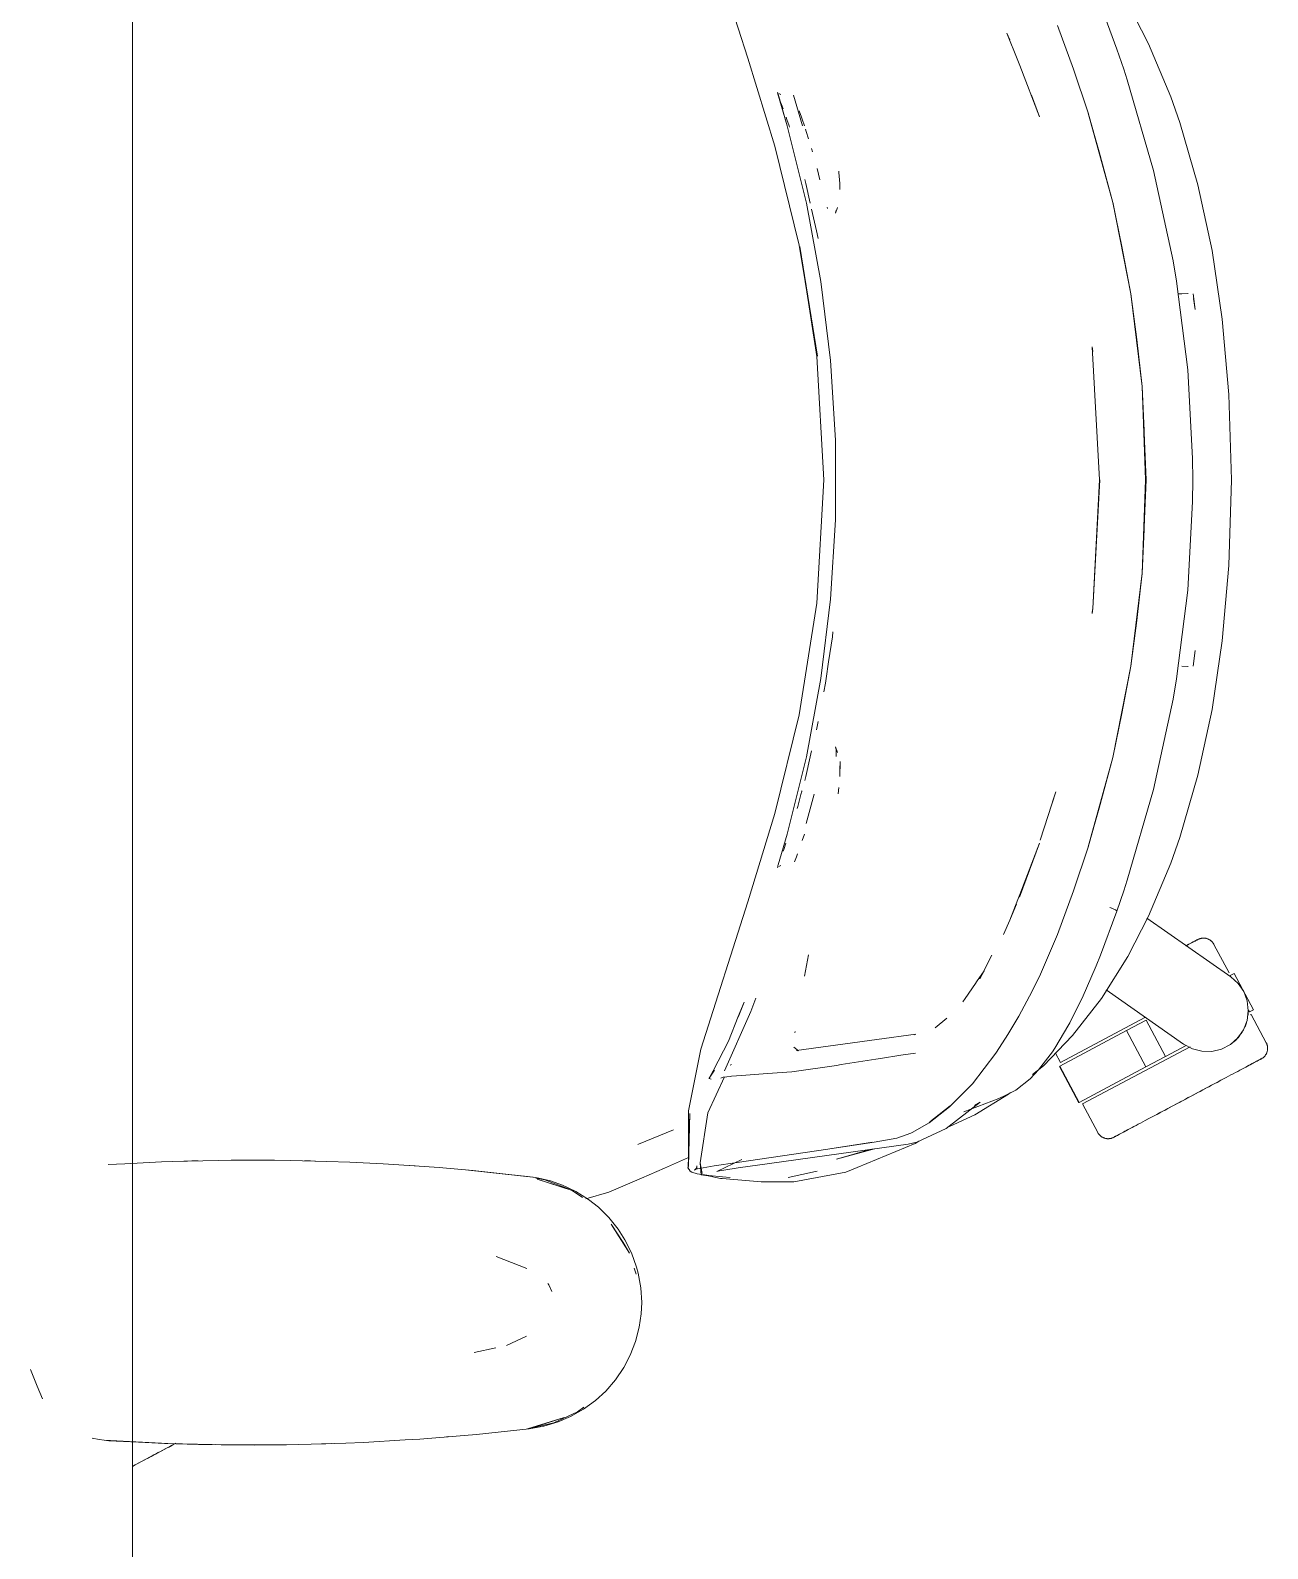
# Model space of a CAD drawing. Header units: millimetres. Extents: x 155920 to 295199, y -4084 to 97293.
# Drawn here: x 196199 to 196620, y 33309 to 33826 of the extents above; entities that cross this region are included whole.
import ezdxf

# ---------------------------------------------------------------- set-up
doc = ezdxf.new("R2010")
doc.units = ezdxf.units.MM
doc.header["$MEASUREMENT"] = 0
doc.layers.add('G-IMPT', color=8, linetype='CONTINUOUS', lineweight=9)
doc.layers.add('I-FURN', color=8, linetype='CONTINUOUS', lineweight=9)

msp = doc.modelspace()

# ---------------------------------------------------------------- linework, layer by layer
at = {"layer": 'G-IMPT'}
for p, q in [((196442.82, 33816.72), (196426.83, 33866.96)), ((196568.48, 33819.81), (196562.88, 33834.88)), ((196579.29, 33821.6), (196572.2, 33835.38)), ((196553.71, 33813.03), (196548.25, 33827.91)), ((196534.74, 33815.95), (196531.02, 33825.28)), ((196531.02, 33825.28), (196532.02, 33823.03)), ((196568.48, 33819.81), (196570.82, 33812.99)), ((196586.81, 33803.63), (196579.29, 33821.6)), ((196452, 33786.74), (196442.82, 33816.72)), ((196535.41, 33814.22), (196534.74, 33815.95)), ((196542.12, 33796.78), (196535.41, 33814.22)), ((196553.71, 33813.03), (196558.72, 33798.12)), ((196572.02, 33809.38), (196570.82, 33812.99)), ((196572.02, 33809.38), (196580.96, 33778.55)), ((196452.96, 33804.92), (196453.1, 33805.16)), ((196456.23, 33793.7), (196452.96, 33804.92)), ((196456.23, 33793.7), (196453.12, 33804.52)), ((196453.17, 33804.23), (196453.12, 33804.52)), ((196456.23, 33793.7), (196453.17, 33804.23)), ((196454.05, 33804.38), (196453.44, 33804.76)), ((196454.05, 33804.38), (196453.84, 33804.53)), ((196461.43, 33793.69), (196458.39, 33804.12)), ((196542.12, 33796.78), (196539.4, 33804.21)), ((196586.81, 33803.63), (196589.88, 33794.9)), ((196454.51, 33800.44), (196454.11, 33801.51)), ((196454.85, 33799.47), (196454.51, 33800.44)), ((196460.3, 33798.87), (196461.06, 33796.71)), ((196562.45, 33784.86), (196558.68, 33798.03)), ((196567.1, 33767.62), (196558.68, 33798.03)), ((196567.1, 33767.62), (196558.72, 33798.12)), ((196455.84, 33796.72), (196456.13, 33795.92)), ((196456.86, 33793.69), (196456.13, 33795.92)), ((196462.78, 33767.38), (196456.23, 33793.7)), ((196456.86, 33793.69), (196457.01, 33793.24)), ((196461.32, 33795.99), (196461.06, 33796.71)), ((196461.32, 33795.99), (196462.09, 33793.69)), ((196462.47, 33792.55), (196462.71, 33791.77)), ((196462.71, 33791.77), (196463.5, 33789.28)), ((196589.88, 33794.9), (196596.06, 33773.65)), ((196452, 33786.74), (196460.32, 33753.06)), ((196464.49, 33785.98), (196464.82, 33784.87)), ((196562.45, 33784.86), (196567.1, 33767.62)), ((196466.4, 33779.19), (196467.4, 33775.33)), ((196466.4, 33779.19), (196466.79, 33777.67)), ((196473.82, 33777.84), (196473.79, 33778.32)), ((196474.1, 33774.13), (196473.82, 33777.84)), ((196587.63, 33747.76), (196580.96, 33778.55)), ((196462.55, 33774.11), (196462.21, 33775.4)), ((196464.1, 33767.36), (196462.55, 33774.11)), ((196474.1, 33774.13), (196474.2, 33772.76)), ((196474.2, 33772.06), (196474.2, 33772.76)), ((196596.06, 33773.65), (196600.87, 33751.29)), ((196462.78, 33767.38), (196467.71, 33740.71)), ((196470, 33765.57), (196469.86, 33765.98)), ((196472.67, 33763.97), (196473.35, 33765.92)), ((196573.28, 33736.49), (196567.06, 33767.73)), ((196567.06, 33767.73), (196573.27, 33736.57)), ((196567.1, 33767.62), (196570.18, 33752.6)), ((196466.26, 33757.97), (196464.55, 33765.39)), ((196472.67, 33763.97), (196472.88, 33765.02)), ((196466.73, 33755.33), (196466.26, 33757.97)), ((196460.32, 33753.06), (196466.57, 33715.32)), ((196466.31, 33715.15), (196460.58, 33752.68)), ((196466.57, 33715.32), (196460.58, 33752.68)), ((196573.28, 33736.49), (196570.18, 33752.6)), ((196604.36, 33727.87), (196600.87, 33751.29)), ((196588.81, 33740.84), (196587.63, 33747.76)), ((196467.71, 33740.71), (196471.01, 33713.79)), ((196592.63, 33710.67), (196588.81, 33740.84)), ((196577.1, 33704.98), (196573.27, 33736.57)), ((196575.22, 33721.01), (196573.28, 33736.49)), ((196577.06, 33704.94), (196573.28, 33736.49)), ((196589.36, 33736.49), (196590.61, 33736.53)), ((196592.7, 33736.61), (196590.61, 33736.53)), ((196592.7, 33736.61), (196592.59, 33736.6)), ((196594.46, 33736.57), (196595.11, 33731.16)), ((196594.54, 33734.93), (196595.11, 33731.16)), ((196606.62, 33702.3), (196604.36, 33727.87)), ((196575.22, 33721.01), (196577.06, 33704.94)), ((196466.31, 33715.15), (196468.67, 33673.16)), ((196560.06, 33718.44), (196560.1, 33718.19)), ((196560.34, 33716.89), (196560.1, 33718.19)), ((196562.61, 33673.16), (196560.11, 33718.5)), ((196560.11, 33718.5), (196560.34, 33716.89)), ((196472.66, 33686.72), (196471.01, 33713.79)), ((196594.24, 33680.47), (196592.63, 33710.67)), ((196577.06, 33704.94), (196577.74, 33690.04)), ((196577.06, 33704.94), (196578.2, 33673.16)), ((196578.43, 33673.16), (196577.1, 33704.98)), ((196607.47, 33673.16), (196606.62, 33702.3)), ((196577.74, 33690.04), (196578.2, 33673.16)), ((196472.66, 33659.6), (196472.66, 33686.72)), ((196594.24, 33680.47), (196594.34, 33673.16)), ((196466.31, 33631.17), (196468.67, 33673.16)), ((196562.66, 33673.16), (196560.34, 33629.43)), ((196562.61, 33673.16), (196560.34, 33629.43)), ((196577.06, 33641.38), (196578.2, 33673.16)), ((196577.1, 33641.34), (196578.43, 33673.16)), ((196577.74, 33656.28), (196578.2, 33673.16)), ((196594.24, 33665.85), (196594.34, 33673.16)), ((196606.62, 33644.02), (196607.47, 33673.16)), ((196594.24, 33665.85), (196592.63, 33635.64)), ((196472.66, 33659.6), (196471.01, 33632.53)), ((196577.74, 33656.28), (196577.06, 33641.38)), ((196604.36, 33618.45), (196606.62, 33644.02)), ((196577.1, 33641.34), (196573.27, 33609.75)), ((196577.06, 33641.38), (196573.28, 33609.83)), ((196577.06, 33641.38), (196575.22, 33625.31)), ((196467.71, 33605.61), (196471.01, 33632.53)), ((196592.63, 33635.64), (196588.81, 33605.47)), ((196460.32, 33593.26), (196466.31, 33631.17)), ((196560.06, 33627.88), (196560.1, 33628.13)), ((196560.34, 33629.43), (196560.07, 33627.65)), ((196560.34, 33629.43), (196560.1, 33628.13)), ((196471.63, 33619.76), (196471.81, 33621.42)), ((196573.28, 33609.83), (196575.22, 33625.31)), ((196470.33, 33611.24), (196471.63, 33619.76)), ((196600.87, 33595.03), (196604.36, 33618.45)), ((196470.33, 33611.24), (196469.48, 33605.61)), ((196594.46, 33609.74), (196595.11, 33615.16)), ((196462.78, 33578.94), (196467.71, 33605.61)), ((196469.48, 33605.61), (196469.23, 33603.98)), ((196567.1, 33578.7), (196573.28, 33609.83)), ((196567.1, 33578.7), (196573.27, 33609.75)), ((196573.28, 33609.83), (196570.18, 33593.72)), ((196590.61, 33609.79), (196592.7, 33609.71)), ((196592.7, 33609.71), (196592.59, 33609.71)), ((196468.68, 33601.08), (196469.23, 33603.98)), ((196588.81, 33605.47), (196587.63, 33598.55)), ((196580.96, 33567.76), (196587.63, 33598.55)), ((196460.32, 33593.26), (196452, 33559.57)), ((196466.75, 33590.98), (196466.22, 33588.16)), ((196567.1, 33578.7), (196570.18, 33593.72)), ((196596.06, 33572.66), (196600.87, 33595.03)), ((196464.55, 33580.93), (196464.1, 33578.96)), ((196472.88, 33581.3), (196472.67, 33582.35)), ((196472.67, 33582.35), (196473.35, 33580.4)), ((196472.88, 33581.3), (196472.91, 33578.99)), ((196462.78, 33578.94), (196456.23, 33552.62)), ((196462.55, 33572.2), (196464.1, 33578.96)), ((196472.93, 33579.13), (196472.91, 33578.99)), ((196474.21, 33577.29), (196474.12, 33572.23)), ((196474.12, 33572.23), (196474.2, 33574.51)), ((196474.21, 33577.29), (196474.2, 33574.51)), ((196567.1, 33578.7), (196558.68, 33548.29)), ((196567.1, 33578.7), (196558.72, 33548.2)), ((196562.45, 33561.45), (196567.1, 33578.7)), ((196462.55, 33572.2), (196462.21, 33570.91)), ((196589.88, 33551.42), (196596.06, 33572.66)), ((196460.93, 33566.05), (196459.81, 33562.05)), ((196460.93, 33566.05), (196461.25, 33567.19)), ((196461.25, 33567.19), (196461.29, 33567.37)), ((196462.66, 33556.23), (196465.45, 33566.19)), ((196473.81, 33568.44), (196473.59, 33566.35)), ((196547.65, 33567.02), (196542.4, 33550.53)), ((196547.65, 33567.02), (196546.58, 33563.58)), ((196580.96, 33567.76), (196572.02, 33536.94)), ((196442.82, 33529.6), (196452, 33559.57)), ((196459.81, 33562.05), (196459.61, 33561.36)), ((196562.45, 33561.45), (196558.68, 33548.29)), ((196456.23, 33552.62), (196453.16, 33542.19)), ((196455.07, 33547.42), (196455.82, 33549.52)), ((196462.07, 33552.63), (196461.35, 33550.42)), ((196542.12, 33549.54), (196535.3, 33531.14)), ((196542.12, 33549.54), (196535.41, 33532.09)), ((196589.88, 33551.42), (196586.81, 33542.69)), ((196455.07, 33547.42), (196454.83, 33546.77)), ((196459.36, 33544.87), (196458.75, 33543.21)), ((196459.36, 33544.87), (196459.73, 33545.88)), ((196558.72, 33548.2), (196553.71, 33533.29)), ((196452.96, 33541.4), (196453.02, 33541.63)), ((196453.05, 33541.17), (196452.96, 33541.4)), ((196453.02, 33541.63), (196453.09, 33541.92)), ((196453.09, 33541.92), (196453.16, 33542.19)), ((196454.05, 33541.94), (196453.44, 33541.55)), ((196454.05, 33541.94), (196453.84, 33541.79)), ((196586.81, 33542.69), (196579.29, 33524.71)), ((196548.25, 33518.41), (196553.71, 33533.29)), ((196568.42, 33526.4), (196570.82, 33533.33)), ((196572.02, 33536.94), (196570.82, 33533.33)), ((196442.82, 33529.6), (196426.83, 33479.36)), ((196532.02, 33523.29), (196534.74, 33530.37)), ((196532.02, 33523.29), (196534.33, 33528.73)), ((196535.41, 33532.09), (196534.74, 33530.37)), ((196529.83, 33518.44), (196532.02, 33523.29)), ((196562.88, 33511.44), (196568.45, 33526.4)), ((196567.19, 33527.18), (196566.13, 33527.61)), ((196566.13, 33527.61), (196566.72, 33527.38)), ((196567.19, 33527.18), (196566.72, 33527.38)), ((196567.19, 33527.18), (196567.83, 33526.9)), ((196567.19, 33527.18), (196568.01, 33526.8)), ((196567.83, 33526.9), (196568.01, 33526.8)), ((196568.42, 33526.53), (196568.01, 33526.8)), ((196568.01, 33526.8), (196568.41, 33526.58)), ((196568.42, 33526.53), (196568.41, 33526.58)), ((196568.45, 33526.4), (196568.42, 33526.53)), ((196568.42, 33526.53), (196568.42, 33526.4)), ((196572.2, 33510.94), (196579.29, 33524.71)), ((196548.25, 33518.41), (196542.08, 33504.18)), ((196463.54, 33511.49), (196462.13, 33504.23)), ((196525.95, 33511.4), (196521.77, 33503.29)), ((196556.63, 33496.8), (196561.4, 33507.76)), ((196561.4, 33507.76), (196562.88, 33511.44)), ((196563.23, 33496.64), (196572.2, 33510.94)), ((196520.71, 33502.31), (196520.32, 33501.73)), ((196523.27, 33506.07), (196520.71, 33502.31)), ((196523.27, 33506.07), (196521.77, 33503.29)), ((196538.69, 33497.45), (196542.08, 33504.18)), ((196520.32, 33501.73), (196516.82, 33496.6)), ((196538.69, 33497.45), (196535.12, 33490.66)), ((196443.81, 33492.18), (196434.88, 33472.02)), ((196441.53, 33495.44), (196439.5, 33490.34)), ((196439.5, 33490.34), (196441.3, 33494.87)), ((196439.51, 33490.54), (196441.53, 33495.44)), ((196445.55, 33496.76), (196443.81, 33492.18)), ((196516.82, 33496.6), (196516.07, 33495.5)), ((196556.63, 33496.8), (196552.1, 33487.74)), ((196556.41, 33496.35), (196552.1, 33487.74)), ((196556.63, 33496.8), (196552.41, 33488.34)), ((196563.23, 33496.64), (196553.42, 33484.04)), ((196556.41, 33496.35), (196556.63, 33496.8)), ((196436.26, 33482.07), (196439.51, 33490.54)), ((196510.55, 33489.97), (196506.64, 33486.63)), ((196531.35, 33484.44), (196535.12, 33490.66)), ((196552.1, 33487.74), (196547.37, 33479.75)), ((196552.1, 33487.74), (196552.41, 33488.34)), ((196436.26, 33482.07), (196430.98, 33471.97)), ((196458.86, 33485.01), (196458.91, 33485.36)), ((196486.7, 33482.69), (196459.36, 33478.95)), ((196486.7, 33482.69), (196500.05, 33484.46)), ((196500.05, 33484.46), (196499.58, 33484.32)), ((196531.35, 33484.44), (196527.47, 33478.34)), ((196543.46, 33473.75), (196553.42, 33484.04)), ((196426.83, 33479.36), (196422.64, 33458.4)), ((196458.51, 33480.06), (196460.07, 33478.82)), ((196459.36, 33478.95), (196459.63, 33478.9)), ((196459.86, 33478.86), (196459.63, 33478.9)), ((196494.89, 33477.33), (196488.05, 33476.27)), ((196494.89, 33477.33), (196499.96, 33478.08)), ((196519.28, 33467.65), (196527.3, 33478.08)), ((196527.3, 33478.08), (196527.47, 33478.34)), ((196541.79, 33472.33), (196546.51, 33478.46)), ((196546.51, 33478.46), (196547.37, 33479.75)), ((196429.63, 33469.51), (196431.47, 33472.21)), ((196429.63, 33469.51), (196430.98, 33471.97)), ((196437.26, 33474.19), (196436.82, 33473.92)), ((196457.77, 33471.67), (196449.53, 33471.06)), ((196457.85, 33471.69), (196457.77, 33471.67)), ((196457.85, 33471.69), (196473.07, 33473.89)), ((196473.07, 33473.89), (196474.62, 33474.14)), ((196474.62, 33474.14), (196486.39, 33476.01)), ((196488.05, 33476.27), (196486.39, 33476.01)), ((196541.79, 33472.33), (196538.9, 33469.3)), ((196539.79, 33470.75), (196543.46, 33473.75)), ((196429.27, 33457.7), (196434.85, 33469.99)), ((196429.63, 33469.51), (196429.59, 33469.68)), ((196429.65, 33469.38), (196429.63, 33469.51)), ((196430.34, 33469.23), (196429.65, 33469.38)), ((196433.61, 33469.54), (196434.38, 33469.82)), ((196434.44, 33469.84), (196434.38, 33469.82)), ((196436.9, 33470.13), (196434.44, 33469.84)), ((196436.9, 33470.13), (196437.27, 33470.17)), ((196440.68, 33470.42), (196437.27, 33470.17)), ((196440.68, 33470.42), (196449.53, 33471.06)), ((196511.54, 33459.74), (196519.28, 33467.65)), ((196534.03, 33465.44), (196538.9, 33469.3)), ((196521.98, 33461.3), (196510.33, 33452.39)), ((196516.32, 33458.07), (196528.23, 33462.58)), ((196521.98, 33461.3), (196520.03, 33460.19)), ((196531.54, 33464.13), (196520.09, 33457.01)), ((196530.46, 33463.65), (196528.23, 33462.58)), ((196532.9, 33464.83), (196530.46, 33463.65)), ((196531.54, 33464.13), (196532.31, 33464.63)), ((196532.9, 33464.83), (196534.03, 33465.44)), ((196423.07, 33457.51), (196422.49, 33439.07)), ((196422.64, 33458.4), (196422.59, 33439.53)), ((196423.07, 33457.51), (196422.59, 33439.53)), ((196429.27, 33457.7), (196426.55, 33440.66)), ((196511.54, 33459.74), (196504.58, 33454.33)), ((196504.8, 33454.65), (196511.75, 33460.05)), ((196504.8, 33454.65), (196508.18, 33457.24)), ((196511.75, 33460.05), (196508.18, 33457.24)), ((196520.09, 33457.01), (196511.46, 33453.03)), ((196417.49, 33451.97), (196405.64, 33447.05)), ((196498.32, 33450.82), (196493.53, 33449.07)), ((196498.32, 33450.82), (196498.74, 33451.04)), ((196504.58, 33454.33), (196498.74, 33451.04)), ((196510.33, 33452.39), (196503.75, 33449.32)), ((196405.37, 33446.94), (196405.64, 33447.05)), ((196470.09, 33445.38), (196439.22, 33440.82)), ((196450.18, 33440.43), (196497.4, 33447.11)), ((196470.09, 33445.38), (196485.28, 33447.7)), ((196470.7, 33445.47), (196485.86, 33447.77)), ((196470.7, 33445.47), (196485.28, 33447.7)), ((196472.98, 33441.98), (196485.92, 33445.49)), ((196472.98, 33441.98), (196484.87, 33445.34)), ((196499.83, 33447.27), (196483.38, 33440.47)), ((196493.53, 33449.07), (196485.86, 33447.77)), ((196497.4, 33447.11), (196500.39, 33447.75)), ((196501, 33448.04), (196499.83, 33447.27)), ((196503.75, 33449.32), (196500.39, 33447.75)), ((196230.68, 33440.41), (196225.02, 33440.12)), ((196230.68, 33440.41), (196243.24, 33441.02)), ((196246.79, 33441.15), (196243.24, 33441.02)), ((196262.46, 33441.52), (196246.79, 33441.15)), ((196250.83, 33441.23), (196253.51, 33441.35)), ((196255.73, 33441.35), (196253.51, 33441.35)), ((196262.46, 33441.52), (196266.97, 33441.58)), ((196266.97, 33441.58), (196281.68, 33441.57)), ((196287.15, 33441.5), (196281.68, 33441.57)), ((196287.15, 33441.5), (196299.46, 33441.2)), ((196293.93, 33441.36), (196291.85, 33441.36)), ((196295.59, 33441.28), (196293.93, 33441.36)), ((196307.34, 33440.91), (196299.46, 33441.2)), ((196307.34, 33440.91), (196318.64, 33440.37)), ((196327.52, 33439.81), (196318.64, 33440.37)), ((196414.43, 33438.94), (196422.6, 33442.51)), ((196427.24, 33437.07), (196426.55, 33440.66)), ((196427.24, 33437.07), (196426.61, 33440.62)), ((196426.61, 33440.62), (196427, 33436.66)), ((196439.22, 33440.82), (196431.37, 33439.71)), ((196440.77, 33441.81), (196432.33, 33437.8)), ((196450.18, 33440.43), (196439.52, 33438.99)), ((196483.38, 33440.47), (196480.02, 33439.08)), ((196327.52, 33439.81), (196337.8, 33439.08)), ((196329.56, 33439.67), (196327.65, 33439.76)), ((196329.56, 33439.67), (196330.98, 33439.54)), ((196349.2, 33438.09), (196337.8, 33439.08)), ((196370.64, 33435.74), (196347.68, 33438.2)), ((196347.68, 33438.2), (196367.82, 33436.07)), ((196370.64, 33435.74), (196349.2, 33438.09)), ((196370.64, 33435.74), (196367.82, 33436.07)), ((196370.64, 33435.74), (196375.6, 33434.59)), ((196370.71, 33435.53), (196373.77, 33434.95)), ((196382.99, 33431.34), (196371.13, 33435.16)), ((196380.28, 33432.24), (196371.13, 33435.16)), ((196395.47, 33430.66), (196406.6, 33435.52)), ((196406.6, 33435.52), (196414.43, 33438.94)), ((196422.46, 33438.95), (196422.65, 33439.82)), ((196422.46, 33438.95), (196422.86, 33438.38)), ((196422.49, 33439.07), (196422.59, 33439.53)), ((196422.59, 33439.53), (196422.63, 33439.71)), ((196422.65, 33439.82), (196422.63, 33439.71)), ((196423.23, 33437.89), (196422.86, 33438.38)), ((196423.23, 33437.89), (196423.77, 33437.56)), ((196425.63, 33437.01), (196423.77, 33437.56)), ((196425.72, 33438.77), (196424.62, 33438.21)), ((196425.12, 33438.61), (196424.62, 33438.21)), ((196425.1, 33438.6), (196431.37, 33439.71)), ((196425.72, 33438.77), (196425.1, 33438.6)), ((196425.44, 33439.15), (196425.12, 33438.61)), ((196425.44, 33439.15), (196425.52, 33439.65)), ((196428.91, 33436.48), (196425.63, 33437.01)), ((196429.32, 33436.22), (196427, 33436.66)), ((196428.91, 33436.48), (196429.52, 33436.4)), ((196429.32, 33436.22), (196433.57, 33435.41)), ((196434.16, 33435.89), (196429.52, 33436.4)), ((196432.33, 33437.8), (196433.2, 33437.95)), ((196433.2, 33437.95), (196438.22, 33438.78)), ((196434.04, 33435.37), (196433.57, 33435.41)), ((196443.37, 33434.56), (196434.04, 33435.37)), ((196434.21, 33435.89), (196436.8, 33435.67)), ((196438.22, 33438.78), (196439.52, 33438.99)), ((196456.6, 33435.66), (196465.9, 33437.7)), ((196458.46, 33434.25), (196476.16, 33437.49)), ((196465.9, 33437.7), (196466.48, 33437.86)), ((196476.16, 33437.49), (196480.02, 33439.08)), ((196373.77, 33434.95), (196381.95, 33431.75)), ((196379.73, 33433.14), (196375.6, 33434.59)), ((196384.31, 33430.95), (196379.73, 33433.14)), ((196382.99, 33431.34), (196380.28, 33432.24)), ((196382.99, 33431.34), (196386.57, 33428.92)), ((196384.31, 33430.95), (196388.64, 33428.22)), ((196395.47, 33430.66), (196387.65, 33428.41)), ((196443.37, 33434.56), (196447.32, 33434.22)), ((196447.32, 33434.22), (196451.49, 33434.22)), ((196458.46, 33434.25), (196451.49, 33434.22)), ((196391.94, 33425.6), (196388.64, 33428.22)), ((196395.55, 33422.05), (196391.94, 33425.6)), ((196395.55, 33422.05), (196398.74, 33418.07)), ((196402.6, 33409.92), (196396.28, 33419.87)), ((196400.44, 33413.59), (196396.28, 33419.87)), ((196401.01, 33414.52), (196398.74, 33418.07)), ((196403.25, 33410.01), (196401.01, 33414.52)), ((196402.6, 33409.92), (196400.44, 33413.59)), ((196403.25, 33410.01), (196404.96, 33405.24)), ((196357.12, 33408.84), (196367.54, 33404.7)), ((196404.16, 33404.8), (196404.78, 33402.77)), ((196405.52, 33403.11), (196404.96, 33405.24)), ((196375.07, 33399.17), (196374.77, 33399.62)), ((196376.08, 33396.95), (196375.07, 33399.17)), ((196406.4, 33398.16), (196405.52, 33403.11)), ((196406.7, 33393.12), (196406.4, 33398.16)), ((196405.88, 33384.76), (196406.53, 33389.28)), ((196406.7, 33393.12), (196406.53, 33389.28)), ((196405.88, 33384.76), (196404.62, 33379.9)), ((196367.45, 33381.75), (196360.67, 33378.48)), ((196402.78, 33375.18), (196404.62, 33379.9)), ((196349.62, 33376.14), (196357.05, 33377.71)), ((196400.59, 33371.02), (196402.78, 33375.18)), ((196198.57, 33370.34), (196200.9, 33364.71)), ((196400.59, 33371.02), (196397.76, 33366.85)), ((196202.74, 33360.32), (196200.9, 33364.71)), ((196391, 33359.85), (196394.44, 33363.02)), ((196397.76, 33366.85), (196394.44, 33363.02)), ((196386.96, 33357.55), (196384.85, 33355.95)), ((196391, 33359.85), (196386.92, 33356.86)), ((196367.82, 33350.17), (196380.28, 33354)), ((196380.28, 33354), (196371.13, 33351.09)), ((196378.24, 33352.53), (196373.38, 33351.07)), ((196376.79, 33352.22), (196384.85, 33355.95)), ((196382.48, 33354.34), (196378.24, 33352.53)), ((196382.48, 33354.34), (196386.92, 33356.86)), ((196331.22, 33346.67), (196346.28, 33347.92)), ((196339.4, 33347.32), (196341.08, 33347.49)), ((196346.28, 33347.92), (196350.41, 33348.27)), ((196350.41, 33348.27), (196368.33, 33350.17)), ((196367.82, 33350.17), (196371.13, 33351.09)), ((196368.33, 33350.17), (196373.38, 33351.07)), ((196376.79, 33352.22), (196368.38, 33350.3)), ((196219.59, 33346.93), (196221.99, 33346.49)), ((196223.64, 33346.24), (196221.99, 33346.49)), ((196245.42, 33345.15), (196223.64, 33346.24)), ((196223.64, 33346.24), (196225.24, 33346.12)), ((196245.42, 33345.15), (196225.24, 33346.12)), ((196244.21, 33345.19), (196233.39, 33345.74)), ((196265.61, 33344.68), (196244.21, 33345.19)), ((196255.77, 33344.85), (196244.21, 33345.19)), ((196244.21, 33345.19), (196245.42, 33345.15)), ((196265.61, 33344.68), (196245.42, 33345.15)), ((196285.79, 33344.73), (196255.77, 33344.85)), ((196265.61, 33344.68), (196255.77, 33344.85)), ((196255.77, 33344.85), (196275, 33344.64)), ((196263.57, 33344.7), (196261.66, 33344.78)), ((196265.61, 33344.72), (196263.57, 33344.7)), ((196285.79, 33344.73), (196265.61, 33344.68)), ((196285.79, 33344.73), (196275, 33344.64)), ((196285.79, 33344.73), (196294.21, 33344.9)), ((196305.97, 33345.28), (196294.21, 33344.9)), ((196299.15, 33345.03), (196297.65, 33345.02)), ((196301.08, 33345.14), (196299.15, 33345.03)), ((196305.97, 33345.28), (196311.99, 33345.54)), ((196326.13, 33346.35), (196311.99, 33345.54)), ((196331.22, 33346.67), (196326.13, 33346.35))]:
    msp.add_line(p, q, dxfattribs=at)
at = {"layer": 'I-FURN'}
for p, q in [((196233.39, 32207.34), (196233.39, 34207.34)), ((196578.67, 33524.04), (196607.26, 33504.02)), ((196591.93, 33514.54), (196592.47, 33514.82)), ((196592.74, 33514.97), (196592.23, 33514.69)), ((196592.47, 33514.82), (196592.97, 33515.09)), ((196593.23, 33515.22), (196592.74, 33514.97)), ((196592.97, 33515.09), (196593.43, 33515.33)), ((196593.67, 33515.46), (196593.23, 33515.22)), ((196593.43, 33515.33), (196593.86, 33515.56)), ((196594.08, 33515.68), (196593.67, 33515.46)), ((196593.86, 33515.56), (196594.26, 33515.77)), ((196594.45, 33515.88), (196594.08, 33515.68)), ((196594.26, 33515.77), (196594.61, 33515.96)), ((196594.79, 33516.05), (196594.45, 33515.88)), ((196594.61, 33515.96), (196594.93, 33516.13)), ((196595.09, 33516.21), (196594.79, 33516.05)), ((196594.93, 33516.13), (196595.21, 33516.28)), ((196595.35, 33516.35), (196595.09, 33516.21)), ((196595.21, 33516.28), (196595.45, 33516.41)), ((196595.56, 33516.47), (196595.35, 33516.35)), ((196595.45, 33516.41), (196595.65, 33516.51)), ((196595.74, 33516.56), (196595.56, 33516.47)), ((196595.65, 33516.51), (196595.81, 33516.6)), ((196595.88, 33516.64), (196595.74, 33516.56)), ((196595.81, 33516.6), (196595.94, 33516.66)), ((196595.99, 33516.69), (196595.88, 33516.64)), ((196595.94, 33516.66), (196596.02, 33516.71)), ((196596.05, 33516.72), (196595.99, 33516.69)), ((196596.02, 33516.71), (196596.06, 33516.73)), ((196596.07, 33516.73), (196596.05, 33516.72)), ((196596.06, 33516.73), (196596.07, 33516.73)), ((196596.07, 33516.73), (196596.21, 33516.81)), ((196596.21, 33516.81), (196596.36, 33516.87)), ((196596.36, 33516.87), (196596.51, 33516.93)), ((196596.51, 33516.93), (196596.66, 33516.99)), ((196596.66, 33516.99), (196596.81, 33517.04)), ((196596.81, 33517.04), (196596.97, 33517.08)), ((196596.97, 33517.08), (196597.12, 33517.12)), ((196597.12, 33517.12), (196597.28, 33517.15)), ((196597.28, 33517.15), (196597.44, 33517.17)), ((196597.44, 33517.17), (196597.6, 33517.19)), ((196597.6, 33517.19), (196597.76, 33517.2)), ((196597.76, 33517.2), (196597.92, 33517.2)), ((196597.92, 33517.2), (196598.08, 33517.2)), ((196598.08, 33517.2), (196598.24, 33517.19)), ((196598.24, 33517.19), (196598.41, 33517.18)), ((196598.41, 33517.18), (196598.57, 33517.16)), ((196598.57, 33517.16), (196598.72, 33517.13)), ((196598.72, 33517.13), (196598.88, 33517.1)), ((196598.88, 33517.1), (196599.04, 33517.06)), ((196599.04, 33517.06), (196599.19, 33517.01)), ((196599.19, 33517.01), (196599.34, 33516.96)), ((196599.34, 33516.96), (196599.49, 33516.9)), ((196599.49, 33516.9), (196599.64, 33516.84)), ((196599.64, 33516.84), (196599.79, 33516.77)), ((196599.79, 33516.77), (196599.93, 33516.69)), ((196599.93, 33516.69), (196600.07, 33516.61)), ((196600.07, 33516.61), (196600.2, 33516.52)), ((196600.2, 33516.52), (196600.34, 33516.43)), ((196600.34, 33516.43), (196600.46, 33516.33)), ((196600.46, 33516.33), (196600.59, 33516.23)), ((196600.59, 33516.23), (196600.71, 33516.12)), ((196600.71, 33516.12), (196600.82, 33516.01)), ((196600.82, 33516.01), (196600.94, 33515.89)), ((196600.94, 33515.89), (196601.04, 33515.77)), ((196601.04, 33515.77), (196601.14, 33515.64)), ((196601.14, 33515.64), (196601.24, 33515.51)), ((196601.24, 33515.51), (196601.33, 33515.38)), ((196601.33, 33515.38), (196601.42, 33515.24)), ((196601.42, 33515.24), (196601.5, 33515.1)), ((196601.5, 33515.1), (196601.52, 33515.07)), ((196606.67, 33505.38), (196601.52, 33515.07)), ((196607.02, 33504.44), (196608.42, 33505.18)), ((196607.11, 33504.48), (196607.02, 33504.44)), ((196607.26, 33504.02), (196609.77, 33501.76)), ((196614.99, 33492.82), (196608.42, 33505.18)), ((196591.21, 33481.09), (196564.78, 33499.6)), ((196609.77, 33501.76), (196611.67, 33498.98)), ((196611.67, 33498.98), (196612.84, 33495.81)), ((196613.22, 33492.46), (196612.8, 33489.12)), ((196612.84, 33495.81), (196613.22, 33492.46)), ((196613.19, 33492.83), (196613.59, 33492.08)), ((196614.99, 33492.82), (196613.59, 33492.08)), ((196613.59, 33492.08), (196613.68, 33492.12)), ((196549.27, 33474.87), (196577.97, 33490.12)), ((196571.8, 33485.71), (196578.44, 33489.24)), ((196585.01, 33476.88), (196578.44, 33489.24)), ((196612.8, 33489.12), (196611.58, 33485.97)), ((196613.8, 33491.05), (196614.18, 33491.25)), ((196619.33, 33481.57), (196614.18, 33491.25)), ((196549.09, 33473.63), (196571.8, 33485.71)), ((196578.37, 33473.35), (196571.8, 33485.71)), ((196609.64, 33483.21), (196607.1, 33480.99)), ((196607.39, 33481.19), (196608.81, 33482.35)), ((196608.81, 33482.35), (196611.1, 33485.13)), ((196611.58, 33485.97), (196609.64, 33483.21)), ((196619.33, 33481.57), (196619.4, 33481.42)), ((196547.6, 33478.02), (196549.27, 33474.87)), ((196556.79, 33460.74), (196593.39, 33480.2)), ((196585.01, 33476.88), (196578.37, 33473.35)), ((196592.07, 33480.63), (196585.01, 33476.88)), ((196594.18, 33479.51), (196591.21, 33481.09)), ((196597.45, 33478.68), (196594.18, 33479.51)), ((196600.83, 33478.65), (196597.45, 33478.68)), ((196604.11, 33479.44), (196600.83, 33478.65)), ((196607.1, 33480.99), (196604.11, 33479.44)), ((196617.98, 33476.3), (196617.84, 33476.22)), ((196618.11, 33476.39), (196617.98, 33476.3)), ((196618.24, 33476.49), (196618.11, 33476.39)), ((196618.36, 33476.59), (196618.24, 33476.49)), ((196618.49, 33476.7), (196618.36, 33476.59)), ((196618.6, 33476.81), (196618.49, 33476.7)), ((196618.71, 33476.92), (196618.6, 33476.81)), ((196618.82, 33477.04), (196618.71, 33476.92)), ((196618.93, 33477.17), (196618.82, 33477.04)), ((196619.02, 33477.3), (196618.93, 33477.17)), ((196619.12, 33477.43), (196619.02, 33477.3)), ((196619.2, 33477.56), (196619.12, 33477.43)), ((196619.28, 33477.7), (196619.2, 33477.56)), ((196619.36, 33477.85), (196619.28, 33477.7)), ((196619.43, 33477.99), (196619.36, 33477.85)), ((196619.4, 33481.42), (196619.47, 33481.28)), ((196619.49, 33478.14), (196619.43, 33477.99)), ((196619.47, 33481.28), (196619.53, 33481.13)), ((196619.55, 33478.29), (196619.49, 33478.14)), ((196619.53, 33481.13), (196619.58, 33480.98)), ((196619.61, 33478.44), (196619.55, 33478.29)), ((196619.58, 33480.98), (196619.63, 33480.82)), ((196619.65, 33478.6), (196619.61, 33478.44)), ((196619.63, 33480.82), (196619.68, 33480.67)), ((196619.69, 33478.75), (196619.65, 33478.6)), ((196619.68, 33480.67), (196619.71, 33480.51)), ((196619.73, 33478.91), (196619.69, 33478.75)), ((196619.71, 33480.51), (196619.74, 33480.35)), ((196619.75, 33479.07), (196619.73, 33478.91)), ((196619.74, 33480.35), (196619.77, 33480.19)), ((196619.77, 33479.23), (196619.75, 33479.07)), ((196619.77, 33480.19), (196619.78, 33480.03)), ((196619.79, 33479.39), (196619.77, 33479.23)), ((196619.78, 33480.03), (196619.79, 33479.87)), ((196619.79, 33479.87), (196619.8, 33479.71)), ((196619.8, 33479.55), (196619.79, 33479.39)), ((196619.8, 33479.71), (196619.8, 33479.55)), ((196548.92, 33473.54), (196555.49, 33461.18)), ((196555.66, 33461.27), (196549.09, 33473.63)), ((196578.37, 33473.35), (196555.66, 33461.27)), ((196608.12, 33471.04), (196608.89, 33471.46)), ((196608.89, 33471.46), (196609.64, 33471.85)), ((196609.64, 33471.85), (196610.37, 33472.24)), ((196610.37, 33472.24), (196611.06, 33472.61)), ((196611.06, 33472.61), (196611.72, 33472.96)), ((196611.72, 33472.96), (196612.36, 33473.3)), ((196612.36, 33473.3), (196612.96, 33473.62)), ((196613.27, 33473.78), (196612.69, 33473.47)), ((196612.96, 33473.62), (196613.53, 33473.92)), ((196613.82, 33474.08), (196613.27, 33473.78)), ((196613.53, 33473.92), (196614.06, 33474.2)), ((196614.34, 33474.35), (196613.82, 33474.08)), ((196614.06, 33474.2), (196614.56, 33474.47)), ((196614.82, 33474.61), (196614.34, 33474.35)), ((196614.56, 33474.47), (196615.03, 33474.72)), ((196615.27, 33474.84), (196614.82, 33474.61)), ((196615.03, 33474.72), (196615.46, 33474.95)), ((196615.68, 33475.06), (196615.27, 33474.84)), ((196615.46, 33474.95), (196615.85, 33475.16)), ((196616.05, 33475.26), (196615.68, 33475.06)), ((196615.85, 33475.16), (196616.21, 33475.34)), ((196616.39, 33475.44), (196616.05, 33475.26)), ((196616.21, 33475.34), (196616.53, 33475.51)), ((196616.68, 33475.6), (196616.39, 33475.44)), ((196616.53, 33475.51), (196616.81, 33475.66)), ((196616.94, 33475.73), (196616.68, 33475.6)), ((196616.81, 33475.66), (196617.05, 33475.79)), ((196617.16, 33475.85), (196616.94, 33475.73)), ((196617.05, 33475.79), (196617.25, 33475.9)), ((196617.34, 33475.95), (196617.16, 33475.85)), ((196617.25, 33475.9), (196617.41, 33475.98)), ((196617.48, 33476.02), (196617.34, 33475.95)), ((196617.41, 33475.98), (196617.53, 33476.05)), ((196617.58, 33476.07), (196617.48, 33476.02)), ((196617.53, 33476.05), (196617.61, 33476.09)), ((196617.64, 33476.11), (196617.58, 33476.07)), ((196617.61, 33476.09), (196617.66, 33476.11)), ((196617.66, 33476.12), (196617.64, 33476.11)), ((196617.7, 33476.14), (196617.66, 33476.12)), ((196617.66, 33476.11), (196617.66, 33476.12)), ((196617.84, 33476.22), (196617.7, 33476.14)), ((196598.76, 33466.07), (196597.78, 33465.55)), ((196598.24, 33465.79), (196599.21, 33466.31)), ((196599.73, 33466.58), (196598.76, 33466.07)), ((196599.21, 33466.31), (196600.17, 33466.82)), ((196600.69, 33467.09), (196599.73, 33466.58)), ((196600.17, 33466.82), (196601.12, 33467.32)), ((196601.63, 33467.59), (196600.69, 33467.09)), ((196601.12, 33467.32), (196602.06, 33467.82)), ((196602.56, 33468.09), (196601.63, 33467.59)), ((196602.06, 33467.82), (196602.98, 33468.31)), ((196603.48, 33468.57), (196602.56, 33468.09)), ((196602.98, 33468.31), (196603.89, 33468.8)), ((196603.89, 33468.8), (196604.78, 33469.27)), ((196604.78, 33469.27), (196605.65, 33469.73)), ((196605.65, 33469.73), (196606.49, 33470.18)), ((196606.49, 33470.18), (196607.32, 33470.62)), ((196607.32, 33470.62), (196608.12, 33471.04)), ((196588.25, 33460.48), (196589.25, 33461.01)), ((196589.78, 33461.29), (196588.79, 33460.76)), ((196589.25, 33461.01), (196590.24, 33461.54)), ((196590.79, 33461.83), (196589.78, 33461.29)), ((196590.24, 33461.54), (196591.25, 33462.07)), ((196591.79, 33462.36), (196590.79, 33461.83)), ((196591.25, 33462.07), (196592.25, 33462.61)), ((196592.8, 33462.9), (196591.79, 33462.36)), ((196592.25, 33462.61), (196593.26, 33463.14)), ((196593.8, 33463.43), (196592.8, 33462.9)), ((196593.26, 33463.14), (196594.26, 33463.68)), ((196594.8, 33463.96), (196593.8, 33463.43)), ((196594.26, 33463.68), (196595.26, 33464.21)), ((196595.8, 33464.49), (196594.8, 33463.96)), ((196595.26, 33464.21), (196596.26, 33464.74)), ((196596.8, 33465.02), (196595.8, 33464.49)), ((196596.26, 33464.74), (196597.25, 33465.27)), ((196597.78, 33465.55), (196596.8, 33465.02)), ((196597.25, 33465.27), (196598.24, 33465.79)), ((196556.79, 33460.74), (196561.94, 33451.05)), ((196579.4, 33455.77), (196578.56, 33455.32)), ((196578.94, 33455.53), (196579.8, 33455.99)), ((196580.27, 33456.24), (196579.4, 33455.77)), ((196579.8, 33455.99), (196580.68, 33456.45)), ((196581.16, 33456.71), (196580.27, 33456.24)), ((196580.68, 33456.45), (196581.57, 33456.93)), ((196582.06, 33457.19), (196581.16, 33456.71)), ((196581.57, 33456.93), (196582.49, 33457.41)), ((196582.99, 33457.68), (196582.06, 33457.19)), ((196582.49, 33457.41), (196583.42, 33457.91)), ((196583.92, 33458.18), (196582.99, 33457.68)), ((196583.42, 33457.91), (196584.36, 33458.41)), ((196584.87, 33458.68), (196583.92, 33458.18)), ((196584.36, 33458.41), (196585.32, 33458.92)), ((196585.84, 33459.2), (196584.87, 33458.68)), ((196585.32, 33458.92), (196586.29, 33459.43)), ((196586.81, 33459.71), (196585.84, 33459.2)), ((196586.29, 33459.43), (196587.26, 33459.95)), ((196587.8, 33460.24), (196586.81, 33459.71)), ((196587.26, 33459.95), (196588.25, 33460.48)), ((196588.79, 33460.76), (196587.8, 33460.24)), ((196561.96, 33451.01), (196561.94, 33451.05)), ((196562.04, 33450.87), (196561.96, 33451.01)), ((196562.12, 33450.74), (196562.04, 33450.87)), ((196562.21, 33450.6), (196562.12, 33450.74)), ((196562.31, 33450.47), (196562.21, 33450.6)), ((196562.41, 33450.35), (196562.31, 33450.47)), ((196569.59, 33450.56), (196569.19, 33450.35)), ((196569.37, 33450.44), (196569.78, 33450.66)), ((196570.02, 33450.78), (196569.59, 33450.56)), ((196569.78, 33450.66), (196570.23, 33450.9)), ((196570.48, 33451.03), (196570.02, 33450.78)), ((196570.23, 33450.9), (196570.71, 33451.15)), ((196570.98, 33451.3), (196570.48, 33451.03)), ((196570.71, 33451.15), (196571.23, 33451.43)), ((196571.52, 33451.58), (196570.98, 33451.3)), ((196571.23, 33451.43), (196571.78, 33451.72)), ((196572.09, 33451.89), (196571.52, 33451.58)), ((196571.78, 33451.72), (196572.36, 33452.03)), ((196572.36, 33452.03), (196572.98, 33452.36)), ((196572.98, 33452.36), (196573.63, 33452.7)), ((196573.63, 33452.7), (196574.3, 33453.06)), ((196574.3, 33453.06), (196575.01, 33453.44)), ((196575.01, 33453.44), (196575.75, 33453.83)), ((196575.75, 33453.83), (196576.51, 33454.24)), ((196576.51, 33454.24), (196577.3, 33454.65)), ((196577.3, 33454.65), (196578.11, 33455.09)), ((196578.11, 33455.09), (196578.94, 33455.53)), ((196562.52, 33450.23), (196562.41, 33450.35)), ((196562.63, 33450.11), (196562.52, 33450.23)), ((196562.74, 33450), (196562.63, 33450.11)), ((196562.86, 33449.89), (196562.74, 33450)), ((196562.99, 33449.79), (196562.86, 33449.89)), ((196563.12, 33449.69), (196562.99, 33449.79)), ((196563.25, 33449.6), (196563.12, 33449.69)), ((196563.38, 33449.51), (196563.25, 33449.6)), ((196563.52, 33449.43), (196563.38, 33449.51)), ((196563.66, 33449.35), (196563.52, 33449.43)), ((196563.81, 33449.28), (196563.66, 33449.35)), ((196563.96, 33449.22), (196563.81, 33449.28)), ((196564.11, 33449.16), (196563.96, 33449.22)), ((196564.26, 33449.11), (196564.11, 33449.16)), ((196564.41, 33449.06), (196564.26, 33449.11)), ((196564.57, 33449.02), (196564.41, 33449.06)), ((196564.73, 33448.99), (196564.57, 33449.02)), ((196564.89, 33448.96), (196564.73, 33448.99)), ((196565.05, 33448.94), (196564.89, 33448.96)), ((196565.21, 33448.92), (196565.05, 33448.94)), ((196565.37, 33448.92), (196565.21, 33448.92)), ((196565.53, 33448.91), (196565.37, 33448.92)), ((196565.69, 33448.92), (196565.53, 33448.91)), ((196565.85, 33448.93), (196565.69, 33448.92)), ((196566.01, 33448.95), (196565.85, 33448.93)), ((196566.17, 33448.97), (196566.01, 33448.95)), ((196566.33, 33449), (196566.17, 33448.97)), ((196566.49, 33449.04), (196566.33, 33449)), ((196566.64, 33449.08), (196566.49, 33449.04)), ((196566.8, 33449.13), (196566.64, 33449.08)), ((196566.95, 33449.18), (196566.8, 33449.13)), ((196567.1, 33449.25), (196566.95, 33449.18)), ((196567.24, 33449.31), (196567.1, 33449.25)), ((196567.39, 33449.39), (196567.24, 33449.31)), ((196567.43, 33449.41), (196567.39, 33449.39)), ((196567.39, 33449.39), (196567.41, 33449.4)), ((196567.39, 33449.39), (196567.39, 33449.39)), ((196567.41, 33449.4), (196567.47, 33449.43)), ((196567.52, 33449.45), (196567.43, 33449.41)), ((196567.47, 33449.43), (196567.57, 33449.48)), ((196567.64, 33449.52), (196567.52, 33449.45)), ((196567.57, 33449.48), (196567.71, 33449.56)), ((196567.8, 33449.61), (196567.64, 33449.52)), ((196567.71, 33449.56), (196567.89, 33449.65)), ((196568, 33449.71), (196567.8, 33449.61)), ((196567.89, 33449.65), (196568.11, 33449.77)), ((196568.24, 33449.84), (196568, 33449.71)), ((196568.11, 33449.77), (196568.37, 33449.91)), ((196568.52, 33449.99), (196568.24, 33449.84)), ((196568.37, 33449.91), (196568.66, 33450.06)), ((196568.84, 33450.16), (196568.52, 33449.99)), ((196568.66, 33450.06), (196569, 33450.24)), ((196569.19, 33450.35), (196568.84, 33450.16)), ((196569, 33450.24), (196569.37, 33450.44)), ((196241.12, 33341.51), (196242.12, 33342.05)), ((196242.67, 33342.34), (196241.66, 33341.8)), ((196242.12, 33342.05), (196243.13, 33342.58)), ((196243.67, 33342.87), (196242.67, 33342.34)), ((196243.13, 33342.58), (196244.13, 33343.12)), ((196244.67, 33343.4), (196243.67, 33342.87)), ((196244.13, 33343.12), (196245.13, 33343.65)), ((196245.67, 33343.94), (196244.67, 33343.4)), ((196245.13, 33343.65), (196246.13, 33344.18)), ((196246.67, 33344.46), (196245.67, 33343.94)), ((196246.13, 33344.18), (196247.12, 33344.71)), ((196247.65, 33344.99), (196246.67, 33344.46)), ((196247.12, 33344.71), (196248.11, 33345.23)), ((196233.29, 33337.35), (196234.23, 33337.85)), ((196234.74, 33338.12), (196233.79, 33337.62)), ((196234.23, 33337.85), (196235.19, 33338.36)), ((196235.71, 33338.64), (196234.74, 33338.12)), ((196235.19, 33338.36), (196236.16, 33338.88)), ((196236.68, 33339.16), (196235.71, 33338.64)), ((196236.16, 33338.88), (196237.13, 33339.4)), ((196237.67, 33339.68), (196236.68, 33339.16)), ((196237.13, 33339.4), (196238.12, 33339.92)), ((196238.66, 33340.21), (196237.67, 33339.68)), ((196238.12, 33339.92), (196239.12, 33340.45)), ((196239.65, 33340.74), (196238.66, 33340.21)), ((196239.12, 33340.45), (196240.11, 33340.98)), ((196240.66, 33341.27), (196239.65, 33340.74)), ((196240.11, 33340.98), (196241.12, 33341.51)), ((196241.66, 33341.8), (196240.66, 33341.27))]:
    msp.add_line(p, q, dxfattribs=at)
for points in [[(196613.19, 33492.83), (196613.2, 33492.6), (196613.2, 33492.06), (196613.16, 33491.4), (196613.12, 33491.02)], [(196610.26, 33483.92), (196609.92, 33483.5), (196609.59, 33483.07), (196609.16, 33482.69)]]:
    msp.add_open_spline(points, degree=3, dxfattribs=at)
msp.add_open_spline([(196612.6, 33488.41), (196612.45, 33487.95), (196612.23, 33487.32), (196611.93, 33486.68), (196611.86, 33486.53)], degree=3, knots=[-0.6, -0.6, -0.6, -0.6, -0.5, -0.4680239, -0.4680239, -0.4680239, -0.4680239], dxfattribs=at)

doc.saveas('drawing.dxf')
